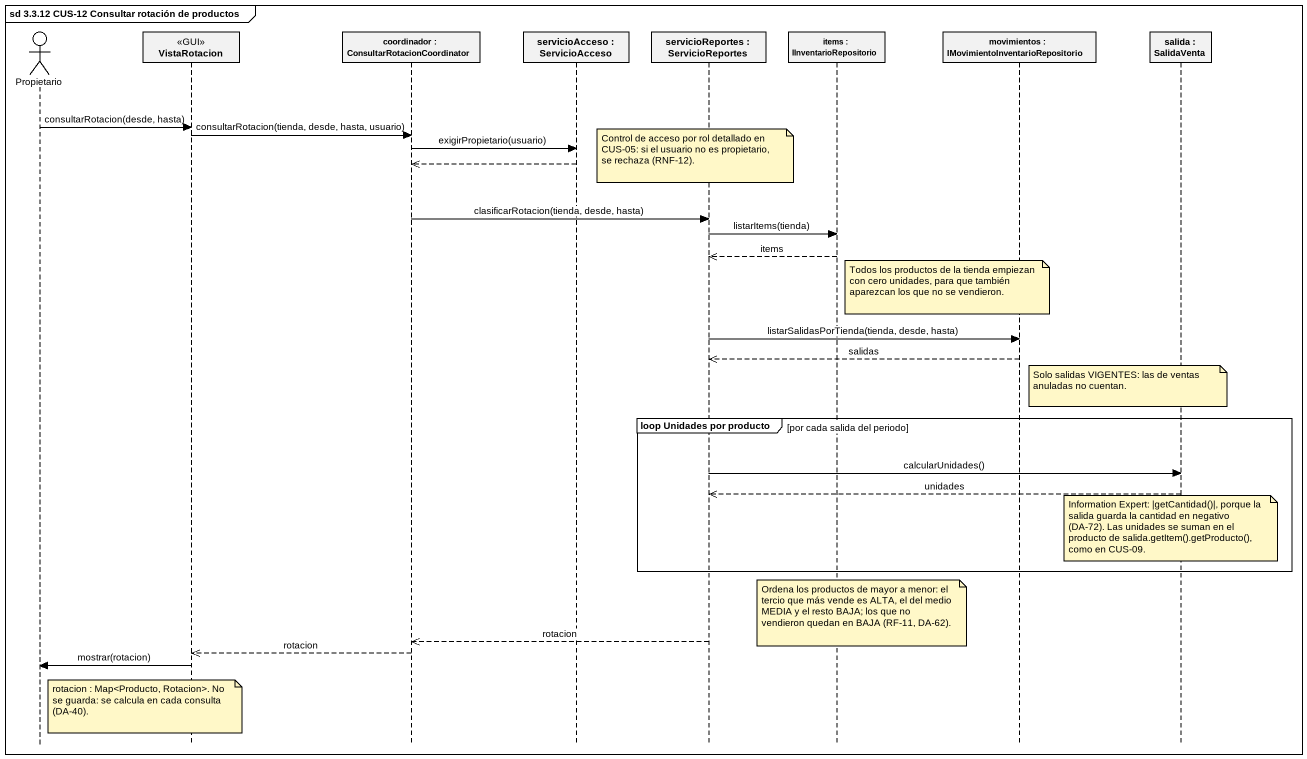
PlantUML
@startuml
mainframe sd 3.3.12 CUS-12 Consultar rotación de productos
hide footbox
actor Propietario
participant VistaRotacion <<GUI>>
participant "coordinador : ConsultarRotacionCoordinator" as coordinador
participant "servicioAcceso : ServicioAcceso" as servicioAcceso
participant "servicioReportes : ServicioReportes" as servicioReportes
participant "items : IInventarioRepositorio" as items
participant "movimientos : IMovimientoInventarioRepositorio" as movimientos
participant "salida : SalidaVenta" as salida

Propietario -> VistaRotacion : consultarRotacion(desde, hasta)
VistaRotacion -> coordinador : consultarRotacion(tienda, desde, hasta, usuario)
coordinador -> servicioAcceso : exigirPropietario(usuario)
note over servicioReportes : Control de acceso por rol detallado en CUS-05: si el usuario no es propietario, se rechaza (RNF-12).
servicioAcceso -->> coordinador
coordinador -> servicioReportes : clasificarRotacion(tienda, desde, hasta)
servicioReportes -> items : listarItems(tienda)
items -->> servicioReportes : items
note over movimientos : Todos los productos de la tienda empiezan con cero unidades, para que también aparezcan los que no se vendieron.
servicioReportes -> movimientos : listarSalidasPorTienda(tienda, desde, hasta)
movimientos -->> servicioReportes : salidas
note over salida : Solo salidas VIGENTES: las de ventas anuladas no cuentan.
group loop Unidades por producto [por cada salida del periodo]
  servicioReportes -> salida : calcularUnidades()
  salida -->> servicioReportes : unidades
  note over salida : Information Expert: |getCantidad()|, porque la salida guarda la cantidad en negativo (DA-72). Las unidades se suman en el producto de salida.getItem().getProducto(), como en CUS-09.
end
note over items : Ordena los productos de mayor a menor: el tercio que más vende es ALTA, el del medio MEDIA y el resto BAJA; los que no vendieron quedan en BAJA (RF-11, DA-62).
servicioReportes -->> coordinador : rotacion
coordinador -->> VistaRotacion : rotacion
VistaRotacion -> Propietario : mostrar(rotacion)
note over VistaRotacion : rotacion : Map<Producto, Rotacion>. No se guarda: se calcula en cada consulta (DA-40).
@enduml
